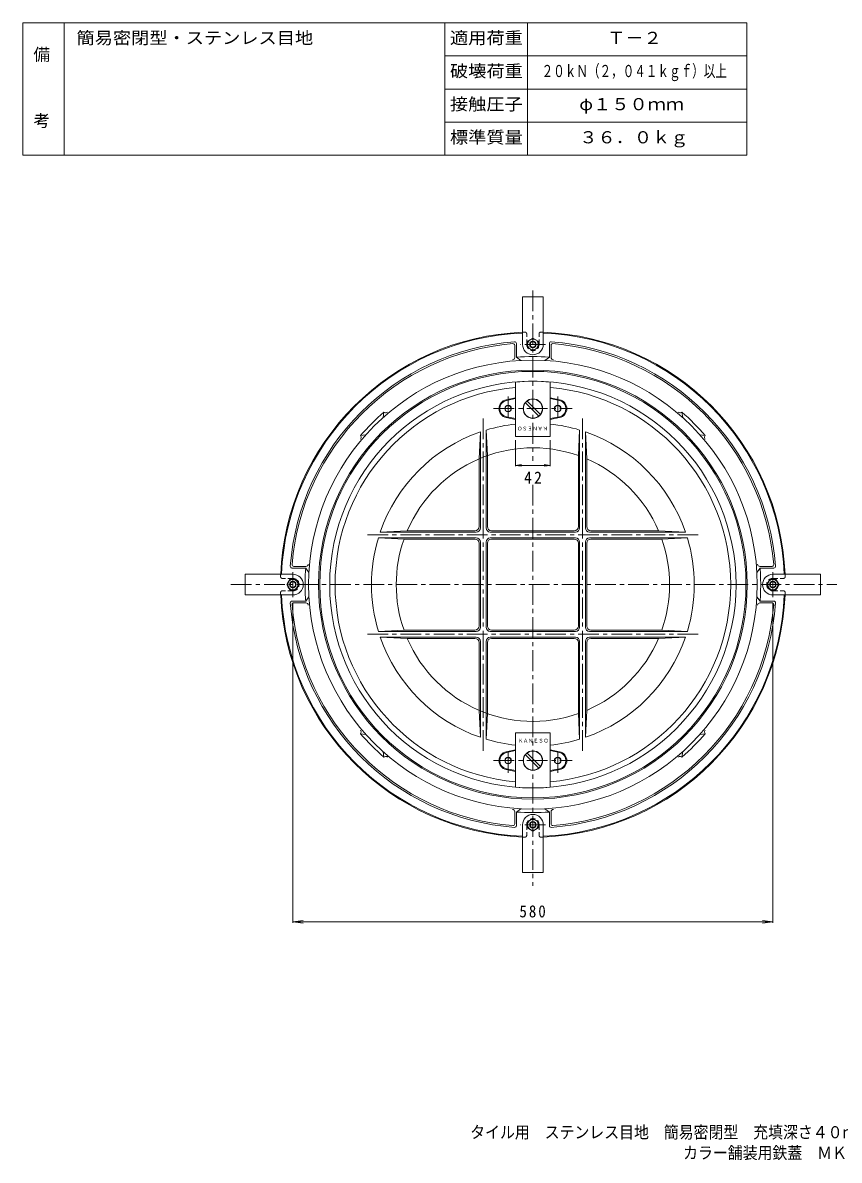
# Model space of a CAD drawing. Units: millimetres, scale not verified. Extents: x -961 to 843, y -686 to 688.
# Drawn here: x -961 to 25, y -686 to 688 of the extents above; entities that cross this region are included whole.
import ezdxf
from ezdxf.enums import TextEntityAlignment as Align

# ---------------------------------------------------------------- set-up
doc = ezdxf.new("R2010")
doc.units = ezdxf.units.MM
doc.header["$LTSCALE"] = 5
doc.linetypes.add('CHAIN1', pattern=[8, 5, -1, 1, -1])
doc.linetypes.add('DASHED1', pattern=[1.8, 1.2, -0.6])
for name, color, linetype, lineweight in [('0-0_通り芯', 2, 'Continuous', 9), ('0-1_躯体', 3, 'Continuous', 9), ('0-2_仕上', 6, 'Continuous', 9), ('0-3_建具', 7, 'Continuous', 9), ('0-F', 7, 'Continuous', 9), ('F-0_F-0ﾚｲﾔ', 7, 'Continuous', 9)]:
    doc.layers.add(name, color=color, linetype=linetype, lineweight=lineweight)
doc.layers.add('F-4_F-4ﾚｲﾔ', color=2, linetype='Continuous')
doc.layers.add('F-5_F-5ﾚｲﾔ', color=2, linetype='Continuous')
doc.styles.add('ＭＳ ゴシック', font='')
doc.styles.get('ＭＳ ゴシック').set_extended_font_data('MS Gothic')

msp = doc.modelspace()

# ---------------------------------------------------------------- linework, layer by layer
at = {"layer": '0-0_通り芯', "linetype": 'DASHED1'}
for p, q in [((-352.218, 299.104), (-352.218, 311.985)), ((-337.218, 299.104), (-337.218, 311.985)), ((-634.718, 16.604), (-647.599, 16.604)), ((-54.718, 16.604), (-41.837, 16.604)), ((-634.718, 1.604), (-647.599, 1.604)), ((-54.718, 1.604), (-41.837, 1.604)), ((-352.218, -280.896), (-352.218, -293.776)), ((-337.218, -280.896), (-337.218, -293.776))]:
    msp.add_line(p, q, dxfattribs=at)
at = {"layer": '0-0_通り芯'}
for p, q in [((-366.718, 283.467), (-366.718, 298.109)), ((-364.718, 283.661), (-364.718, 300.274)), ((-324.718, 283.661), (-324.718, 300.274)), ((-322.718, 283.467), (-322.718, 298.109)), ((-364.718, 283.661), (-359.343, 279.709)), ((-324.718, 283.661), (-330.093, 279.709)), ((-524.717, 217.387), (-525.724, 210.792)), ((-524.717, 217.387), (-523.814, 216.928)), ((-164.719, 217.387), (-165.622, 216.929)), ((-164.719, 217.387), (-163.712, 210.792)), ((-553.001, 189.103), (-546.406, 190.11)), ((-553.001, 189.103), (-552.543, 188.2)), ((-143.03, 190.11), (-136.435, 189.103)), ((-136.435, 189.103), (-136.894, 188.2)), ((-619.275, 29.104), (-635.888, 29.104)), ((-619.081, 31.104), (-633.723, 31.104)), ((-619.275, 29.104), (-615.323, 23.729)), ((-70.161, 29.104), (-74.113, 23.729)), ((-70.355, 31.104), (-55.713, 31.104)), ((-70.161, 29.104), (-53.548, 29.104)), ((-619.275, -10.896), (-635.888, -10.896)), ((-619.081, -12.896), (-633.723, -12.896)), ((-619.275, -10.896), (-615.323, -5.52)), ((-70.161, -10.895), (-74.113, -5.52)), ((-70.355, -12.896), (-55.713, -12.896)), ((-70.161, -10.895), (-53.548, -10.895)), ((-553.001, -170.894), (-552.543, -169.992)), ((-553.001, -170.894), (-546.406, -171.901)), ((-143.03, -171.901), (-136.435, -170.895)), ((-136.435, -170.894), (-136.894, -169.992)), ((-524.717, -199.179), (-525.724, -192.583)), ((-524.717, -199.179), (-523.814, -198.72)), ((-164.719, -199.179), (-165.622, -198.72)), ((-164.719, -199.179), (-163.712, -192.584)), ((-366.718, -265.259), (-366.718, -279.9)), ((-364.718, -265.452), (-359.343, -261.501)), ((-364.718, -265.452), (-364.718, -282.065)), ((-324.718, -265.452), (-330.093, -261.501)), ((-324.718, -265.452), (-324.718, -282.065)), ((-322.718, -265.259), (-322.718, -279.9))]:
    msp.add_line(p, q, dxfattribs=at)
at = {"layer": '0-0_通り芯', "color": 4, "linetype": 'CHAIN1'}
for p, q in [((-329.352, 299.104), (-359.881, 299.104)), ((-634.718, 24.158), (-634.718, 9.104)), ((-54.718, 24.158), (-54.718, 9.104)), ((-634.718, -5.95), (-634.718, 9.104)), ((-54.718, -5.95), (-54.718, 9.104)), ((-329.352, -280.895), (-359.881, -280.895))]:
    msp.add_line(p, q, dxfattribs=at)
at = {"layer": '0-0_通り芯'}
for centre, radius, start, end in [((-344.718, 9.104), 305, 92.34886, 177.65117), ((-344.718, 9.104), 304, 92.3566, 177.64343), ((-344.718, 9.104), 294, 94.32091, 175.67909), ((-366.718, 300.274), 2, 0, 94.32196), ((-344.718, 9.104), 305, 2.34883, 87.65117), ((-344.718, 9.104), 304, 2.35657, 87.64343), ((-322.718, 300.274), 2, 85.67804, 180), ((-344.718, 9.104), 294, 4.32091, 85.67909), ((-344.718, 9.104), 292, 94.74716, 175.25284), ((-368.718, 298.109), 2, 0, 94.74702), ((-320.718, 298.109), 2, 85.25298, 180), ((-344.718, 9.104), 292, 4.74716, 85.25284), ((-369.718, 283.467), 3, 275.20599, 0), ((-344.718, 8.607), 275.78, 85.84119, 94.15881), ((-319.718, 283.467), 3, 180, 264.79401), ((-344.366, 8.753), 275.78, 130.84119, 139.15881), ((-522.455, 219.603), 3, 243.05791, 310.17668), ((-166.981, 219.603), 3, 229.82332, 296.94209), ((-345.069, 8.753), 275.78, 40.84119, 49.15881), ((-555.217, 186.841), 3, 319.82332, 26.94209), ((-134.219, 186.841), 3, 153.05791, 220.17668), ((-635.888, 31.104), 2, 175.67804, 270), ((-633.723, 33.105), 2, 175.25298, 270), ((-344.221, 9.104), 275.78, 175.84119, 180.00003), ((-619.081, 34.104), 3, 270, 354.79401), ((-70.355, 34.104), 3, 185.20599, 270), ((-345.215, 9.104), 275.78, 0.00003, 4.15881), ((-55.713, 33.104), 2, 270, 4.74702), ((-53.548, 31.104), 2, 270, 4.32196), ((-344.221, 9.104), 275.78, 179.99997, 184.15881), ((-345.215, 9.104), 275.78, 355.84119, 359.99997), ((-344.718, 9.104), 305, 182.34883, 267.65114), ((-344.718, 9.104), 304, 182.35657, 267.6434), ((-635.888, -12.896), 2, 90, 184.32196), ((-344.718, 9.104), 294, 184.32091, 265.67909), ((-633.723, -14.896), 2, 90, 184.74702), ((-619.081, -15.896), 3, 5.20599, 90), ((-344.718, 9.104), 304, 272.35657, 357.64343), ((-344.718, 9.104), 305, 272.34883, 357.65117), ((-344.718, 9.104), 294, 274.32091, 355.67909), ((-70.355, -15.896), 3, 90, 174.79401), ((-55.713, -14.896), 2, 355.25298, 90), ((-53.548, -12.896), 2, 355.67804, 90), ((-344.718, 9.104), 292, 184.74716, 265.25284), ((-344.718, 9.104), 292, 274.74716, 355.25284), ((-344.366, 9.456), 275.78, 220.84119, 229.15881), ((-555.217, -168.632), 3, 333.05791, 40.17668), ((-345.069, 9.456), 275.78, 310.84119, 319.15881), ((-134.219, -168.633), 3, 139.82332, 206.94209), ((-522.455, -201.394), 3, 49.82332, 116.94209), ((-166.981, -201.395), 3, 63.05791, 130.17668), ((-369.718, -265.259), 3, 0, 84.79401), ((-344.718, 9.602), 275.78, 265.84119, 274.15881), ((-319.718, -265.259), 3, 95.20599, 180), ((-368.718, -279.9), 2, 265.25298, 0), ((-366.718, -282.065), 2, 265.67804, 0), ((-322.718, -282.065), 2, 180, 274.32196), ((-320.718, -279.9), 2, 180, 274.74702)]:
    msp.add_arc(centre, radius, start, end, dxfattribs=at)
at = {"layer": '0-0_通り芯', "linetype": 'DASHED1'}
for centre, radius, start, end in [((-344.718, 9.104), 305, 91.79672, 92.34883), ((-354.218, 311.955), 2, 0, 91.79723), ((-335.218, 311.955), 2, 88.20277, 180), ((-344.718, 9.104), 305, 87.65117, 88.20328), ((-344.718, 299.104), 7.5, 180, 0), ((-647.569, 18.604), 2, 178.20277, 270), ((-344.718, 9.104), 305, 177.65117, 178.20328), ((-634.718, 9.104), 7.5, 0, 90), ((-54.718, 9.104), 7.5, 90, 180), ((-41.867, 18.604), 2, 270, 1.79723), ((-344.718, 9.104), 305, 1.79672, 2.34883), ((-647.569, -0.396), 2, 90, 181.79723), ((-634.718, 9.104), 7.5, 270, 0), ((-54.718, 9.104), 7.5, 180, 270), ((-41.867, -0.396), 2, 358.20277, 90), ((-344.718, 9.104), 305, 181.79672, 182.34883), ((-344.718, 9.104), 305, 357.65117, 358.20328), ((-344.718, -280.896), 7.5, 0, 180), ((-344.718, 9.104), 305, 267.65117, 268.20328), ((-354.218, -293.747), 2, 268.20277, 0), ((-335.218, -293.747), 2, 180, 271.79723), ((-344.718, 9.104), 305, 271.79672, 272.34883)]:
    msp.add_arc(centre, radius, start, end, dxfattribs=at)
at = {"layer": '0-1_躯体', "linetype": 'CHAIN1'}
for p, q in [((-344.718, 364.257), (-344.718, 158.411)), ((-374.718, 236.19), (-374.718, 208.202)), ((-314.718, 236.19), (-314.718, 208.202)), ((-392.155, 221.604), (-297.356, 221.604)), ((-404.718, 209.825), (-404.718, 9.104)), ((-284.718, 209.825), (-284.718, 9.104)), ((-344.718, 129.757), (-344.718, -354.579)), ((-544.567, 69.104), (-344.718, 69.104)), ((-144.869, 69.104), (-344.718, 69.104)), ((-709.578, 9.104), (22.479, 9.104)), ((-404.718, -191.616), (-404.718, 9.104)), ((-284.718, -191.616), (-284.718, 9.104)), ((-544.567, -50.896), (-344.718, -50.896)), ((-144.869, -50.896), (-344.718, -50.896)), ((-374.718, -217.981), (-374.718, -189.993)), ((-314.718, -217.981), (-314.718, -189.993)), ((-392.155, -203.396), (-297.356, -203.396))]:
    msp.add_line(p, q, dxfattribs=at)
at = {"layer": '0-1_躯体'}
for p, q in [((-365.718, 234.668), (-376.918, 232.382)), ((-323.718, 234.668), (-312.518, 232.382)), ((-365.718, 208.54), (-376.918, 210.827)), ((-323.718, 208.54), (-312.518, 210.827)), ((-409.718, 160.918), (-408.218, 193.475)), ((-408.218, 77.604), (-408.218, 193.475)), ((-401.218, 77.604), (-401.218, 195.74)), ((-401.218, 195.74), (-399.718, 164.82)), ((-288.218, 195.74), (-289.718, 164.82)), ((-288.218, 77.604), (-288.218, 195.74)), ((-281.218, 77.604), (-281.218, 193.475)), ((-281.218, 193.475), (-279.718, 160.918)), ((-399.718, 79.104), (-399.718, 164.82)), ((-289.718, 79.104), (-289.718, 164.82)), ((-409.718, 79.104), (-409.718, 160.918)), ((-279.718, 79.104), (-279.718, 160.918)), ((-529.089, 72.604), (-496.532, 74.104)), ((-413.218, 72.604), (-529.089, 72.604)), ((-414.718, 74.104), (-496.532, 74.104)), ((-396.218, 72.604), (-344.718, 72.604)), ((-394.718, 74.104), (-344.718, 74.104)), ((-294.718, 74.104), (-344.718, 74.104)), ((-293.218, 72.604), (-344.718, 72.604)), ((-276.218, 72.604), (-160.347, 72.604)), ((-274.718, 74.104), (-192.904, 74.104)), ((-192.904, 74.104), (-160.347, 72.604)), ((-413.218, 65.604), (-531.353, 65.604)), ((-531.353, 65.604), (-500.434, 64.104)), ((-414.718, 64.104), (-500.434, 64.104)), ((-409.718, -40.896), (-409.718, 59.104)), ((-408.218, -42.396), (-408.218, 60.604)), ((-401.218, -42.396), (-401.218, 60.604)), ((-399.718, -40.896), (-399.718, 59.104)), ((-396.218, 65.604), (-344.718, 65.604)), ((-394.718, 64.104), (-344.718, 64.104)), ((-293.218, 65.604), (-344.718, 65.604)), ((-294.718, 64.104), (-344.718, 64.104)), ((-289.718, -40.896), (-289.718, 59.104)), ((-288.218, -42.396), (-288.218, 60.604)), ((-281.218, -42.396), (-281.218, 60.604)), ((-279.718, -40.896), (-279.718, 59.104)), ((-276.218, 65.604), (-158.082, 65.604)), ((-274.718, 64.104), (-189.002, 64.104)), ((-189.002, 64.104), (-158.082, 65.604)), ((-531.353, -47.396), (-500.434, -45.896)), ((-413.218, -47.396), (-531.353, -47.396)), ((-413.218, -54.396), (-529.089, -54.396)), ((-529.089, -54.396), (-496.532, -55.895)), ((-414.718, -45.896), (-500.434, -45.896)), ((-396.218, -47.396), (-344.718, -47.396)), ((-396.218, -54.396), (-344.718, -54.396)), ((-394.718, -45.896), (-344.718, -45.896)), ((-294.718, -45.896), (-344.718, -45.896)), ((-293.218, -47.396), (-344.718, -47.396)), ((-293.218, -54.396), (-344.718, -54.396)), ((-276.218, -47.396), (-158.082, -47.396)), ((-276.218, -54.396), (-160.347, -54.396)), ((-274.718, -45.896), (-189.002, -45.896)), ((-192.904, -55.895), (-160.347, -54.396)), ((-189.002, -45.896), (-158.082, -47.396)), ((-414.718, -55.895), (-496.532, -55.895)), ((-409.718, -60.895), (-409.718, -142.71)), ((-408.218, -59.396), (-408.218, -175.267)), ((-401.218, -59.396), (-401.218, -177.531)), ((-399.718, -60.895), (-399.718, -146.612)), ((-394.718, -55.895), (-344.718, -55.895)), ((-294.718, -55.895), (-344.718, -55.895)), ((-289.718, -60.895), (-289.718, -146.612)), ((-288.218, -59.396), (-288.218, -177.531)), ((-281.218, -59.396), (-281.218, -175.267)), ((-279.718, -60.895), (-279.718, -142.71)), ((-274.718, -55.895), (-192.904, -55.895)), ((-409.718, -142.71), (-408.218, -175.267)), ((-401.218, -177.531), (-399.718, -146.612)), ((-288.218, -177.531), (-289.718, -146.612)), ((-281.218, -175.267), (-279.718, -142.71)), ((-365.718, -190.332), (-376.918, -192.618)), ((-323.718, -190.332), (-312.518, -192.618)), ((-365.718, -216.46), (-376.918, -214.173)), ((-323.718, -216.46), (-312.518, -214.173))]:
    msp.add_line(p, q, dxfattribs=at)
for centre, radius, start, end in [((-344.718, 9.104), 239, 95.04088, 180), ((-344.718, 9.104), 239, 0, 84.95918), ((-374.718, 221.604), 11, 101.53674, 258.46326), ((-314.718, 221.604), 11, 281.53674, 78.46326), ((-344.718, 9.104), 195, 109.00443, 160.99562), ((-344.718, 9.104), 195, 96.18233, 106.84259), ((-344.718, 9.104), 195, 73.15741, 83.81775), ((-344.718, 9.104), 195, 19.00438, 70.99557), ((-344.718, 9.104), 165.144, 70.54634, 156.82164), ((-344.718, 9.104), 165.144, 23.17838, 66.82158), ((-414.718, 79.104), 5, 270, 0), ((-413.218, 77.604), 5, 270, 0), ((-396.218, 77.604), 5, 180, 270), ((-394.718, 79.104), 5, 180, 270), ((-294.718, 79.104), 5, 270, 0), ((-293.218, 77.604), 5, 270, 0), ((-276.218, 77.604), 5, 180, 270), ((-274.718, 79.104), 5, 180, 270), ((-344.718, 9.104), 195, 163.15746, 180), ((-344.718, 9.104), 165.144, 160.54639, 180), ((-414.718, 59.104), 5, 0, 90), ((-413.218, 60.604), 5, 0, 90), ((-396.218, 60.604), 5, 90, 180), ((-394.718, 59.104), 5, 90, 180), ((-294.718, 59.104), 5, 0, 90), ((-293.218, 60.604), 5, 0, 90), ((-276.218, 60.604), 5, 90, 180), ((-274.718, 59.104), 5, 90, 180), ((-344.718, 9.104), 165.144, 0, 19.45361), ((-344.718, 9.104), 195, 0, 16.84254), ((-344.718, 9.104), 239, 180, 264.95912), ((-344.718, 9.104), 195, 180, 196.84254), ((-344.718, 9.104), 165.144, 180, 199.45361), ((-344.718, 9.104), 239, 275.04082, 0), ((-344.718, 9.104), 165.144, 340.54639, 0), ((-344.718, 9.104), 195, 343.15746, 0), ((-414.718, -40.896), 5, 270, 0), ((-394.718, -40.896), 5, 180, 270), ((-294.718, -40.896), 5, 270, 0), ((-274.718, -40.896), 5, 180, 270), ((-344.718, 9.104), 195, 199.00438, 250.99557), ((-413.218, -42.396), 5, 270, 0), ((-413.218, -59.396), 5, 0, 90), ((-396.218, -42.396), 5, 180, 270), ((-396.218, -59.396), 5, 90, 180), ((-293.218, -42.396), 5, 270, 0), ((-293.218, -59.396), 5, 0, 90), ((-276.218, -42.396), 5, 180, 270), ((-276.218, -59.396), 5, 90, 180), ((-344.718, 9.104), 195, 289.00443, 340.99562), ((-344.718, 9.104), 165.144, 203.17836, 289.45366), ((-414.718, -60.895), 5, 0, 90), ((-394.718, -60.895), 5, 90, 180), ((-294.718, -60.895), 5, 0, 90), ((-274.718, -60.895), 5, 90, 180), ((-344.718, 9.104), 165.144, 293.17842, 336.82162), ((-344.718, 9.104), 195, 253.15741, 263.81767), ((-344.718, 9.104), 195, 276.18225, 286.84259), ((-374.718, -203.396), 11, 101.53674, 258.46326), ((-314.718, -203.396), 11, 281.53674, 78.46326)]:
    msp.add_arc(centre, radius, start, end, dxfattribs=at)
at = {"layer": '0-2_仕上'}
for p, q in [((-365.718, 253.704), (-365.718, 188.104)), ((-323.718, 253.704), (-323.718, 188.104)), ((-365.718, 233.648), (-376.718, 231.402)), ((-323.718, 233.648), (-312.718, 231.402)), ((-353.841, 228.606), (-337.716, 212.481)), ((-351.72, 230.727), (-335.595, 214.603)), ((-376.718, 211.806), (-365.718, 209.561)), ((-312.718, 211.806), (-323.718, 209.561)), ((-365.718, 188.104), (-323.718, 188.104)), ((-365.718, -169.896), (-323.718, -169.896)), ((-365.718, -235.496), (-365.718, -169.896)), ((-323.718, -235.496), (-323.718, -169.896)), ((-376.718, -193.598), (-365.718, -191.352)), ((-312.718, -193.598), (-323.718, -191.352)), ((-337.716, -212.519), (-353.841, -196.394)), ((-335.595, -210.397), (-351.72, -194.273)), ((-365.718, -215.439), (-376.718, -213.194)), ((-323.718, -215.439), (-312.718, -213.194))]:
    msp.add_line(p, q, dxfattribs=at)
at = {"layer": '0-2_仕上', "linetype": 'CHAIN1'}
for p, q in [((-374.718, 229.645), (-374.718, 213.934)), ((-314.718, 229.645), (-314.718, 213.934)), ((-374.718, -211.436), (-374.718, -195.725)), ((-314.718, -211.436), (-314.718, -195.725))]:
    msp.add_line(p, q, dxfattribs=at)
at = {"layer": '0-2_仕上'}
for centre, radius in [((-374.718, 221.604), 4), ((-374.718, 221.604), 3.594), ((-314.718, 221.604), 4), ((-314.718, 221.604), 3.594), ((-374.718, -203.396), 4), ((-374.718, -203.396), 3.594), ((-314.718, -203.396), 4), ((-314.718, -203.396), 3.594)]:
    msp.add_circle(centre, radius, dxfattribs=at)
at = {"layer": '0-2_仕上', "color": 4}
for radius, start, end in [(271, 0, 180), (259, 0, 180), (257.5, 0, 180), (245.5, 0, 180), (271, 180, 0), (259, 180, 0), (257.5, 180, 0), (245.5, 180, 0)]:
    msp.add_arc((-344.718, 9.104), radius, start, end, dxfattribs=at)
at = {"layer": '0-2_仕上'}
for centre, radius, start, end in [((-344.718, 9.104), 245.5, 85.09299, 94.90709), ((-374.718, 221.604), 10, 101.53674, 258.46329), ((-344.718, 221.604), 11.75, 90, 270), ((-344.718, 221.604), 11.5, 90, 270), ((-344.718, 221.604), 11.75, 270, 90), ((-344.718, 221.604), 11.5, 270, 90), ((-314.718, 221.604), 10, 281.53671, 78.46326), ((-344.718, -203.396), 11.75, 90, 270), ((-344.718, -203.396), 11.5, 90, 270), ((-344.718, -203.396), 11.75, 270, 90), ((-344.718, -203.396), 11.5, 270, 90), ((-374.718, -203.396), 10, 101.53671, 258.46326), ((-314.718, -203.396), 10, 281.53674, 78.46329), ((-344.718, 9.104), 245.5, 265.09291, 274.90701)]:
    msp.add_arc(centre, radius, start, end, dxfattribs=at)
at = {"layer": '0-3_建具', "color": 4}
for p, q in [((-332.218, 356.604), (-357.218, 356.604)), ((-332.218, 356.604), (-332.218, 299.104)), ((-692.218, 21.604), (-634.718, 21.604)), ((-692.218, 21.604), (-692.218, 9.104)), ((2.782, 21.604), (-54.718, 21.604)), ((2.782, 21.604), (2.782, 9.104)), ((-692.218, -3.396), (-692.218, 9.104)), ((2.782, -3.396), (2.782, 9.104)), ((-692.218, -3.396), (-634.718, -3.396)), ((2.782, -3.396), (-54.718, -3.396)), ((-332.218, -338.395), (-332.218, -280.895)), ((-332.218, -338.395), (-357.218, -338.395))]:
    msp.add_line(p, q, dxfattribs=at)
at = {"layer": '0-3_建具', "color": 2}
for p, q in [((-344.718, 306.604), (-338.218, 302.851)), ((-338.218, 302.851), (-338.218, 295.357)), ((-344.718, 291.604), (-351.218, 295.357)), ((-344.718, 291.604), (-338.218, 295.357)), ((-627.218, 9.104), (-630.971, 15.604)), ((-62.218, 9.104), (-58.465, 15.604)), ((-627.218, 9.104), (-630.971, 2.604)), ((-62.218, 9.104), (-58.465, 2.604)), ((-344.718, -273.395), (-351.218, -277.148)), ((-344.718, -273.395), (-338.218, -277.148)), ((-344.718, -288.395), (-338.218, -284.642)), ((-338.218, -284.642), (-338.218, -277.148))]:
    msp.add_line(p, q, dxfattribs=at)
at = {"layer": '0-3_建具', "color": 4}
for points in [[(-357.218, 356.604), (-357.218, 312.681), (-357.218, 299.104)], [(-357.218, -338.395), (-357.218, -294.472), (-357.218, -280.895)]]:
    msp.add_lwpolyline(points, dxfattribs=at)
at = {"layer": '0-3_建具', "color": 2}
for points in [[(-344.718, 306.604), (-351.218, 302.851), (-351.218, 295.357)], [(-642.218, 9.104), (-638.465, 15.604), (-630.971, 15.604)], [(-47.218, 9.104), (-50.971, 15.604), (-58.465, 15.604)], [(-642.218, 9.104), (-638.465, 2.604), (-630.971, 2.604)], [(-47.218, 9.104), (-50.971, 2.604), (-58.465, 2.604)], [(-344.718, -288.395), (-351.218, -284.642), (-351.218, -277.148)]]:
    msp.add_lwpolyline(points, dxfattribs=at)
for centre, radius in [((-344.718, 299.098), 6.5), ((-344.718, 299.104), 4), ((-344.718, 299.104), 3.324), ((-344.718, -280.89), 6.5), ((-344.718, -280.895), 4), ((-344.718, -280.895), 3.324)]:
    msp.add_circle(centre, radius, dxfattribs=at)
at = {"layer": '0-3_建具', "color": 4}
for centre, start, end in [((-344.718, 299.104), 180, 0), ((-634.718, 9.104), 0, 90), ((-54.718, 9.104), 90, 180), ((-634.718, 9.104), 270, 0), ((-54.718, 9.104), 180, 270), ((-344.718, -280.895), 0, 180)]:
    msp.add_arc(centre, 12.5, start, end, dxfattribs=at)
at = {"layer": '0-3_建具', "color": 2}
for centre, radius, start, end in [((-634.712, 9.104), 6.5, 0, 180), ((-634.718, 9.104), 6.227, 0, 180), ((-54.724, 9.104), 6.5, 0, 180), ((-54.718, 9.104), 6.227, 0, 180), ((-634.712, 9.104), 6.5, 180, 0), ((-634.718, 9.104), 6.227, 180, 0), ((-634.718, 9.104), 4, 0, 180), ((-634.718, 9.104), 4, 180, 0), ((-634.718, 9.104), 3.324, 0, 180), ((-634.718, 9.104), 3.324, 180, 0), ((-54.724, 9.104), 6.5, 180, 0), ((-54.718, 9.104), 6.227, 180, 0), ((-54.718, 9.104), 4, 0, 180), ((-54.718, 9.104), 4, 180, 0), ((-54.718, 9.104), 3.324, 0, 180), ((-54.718, 9.104), 3.324, 180, 0)]:
    msp.add_arc(centre, radius, start, end, dxfattribs=at)
at = {"layer": '0-F'}
for p, q in [((-365.718, 183.604), (-365.718, 152.079)), ((-323.718, 183.604), (-323.718, 152.079)), ((-365.718, 152.979), (-358.282, 153.958)), ((-365.718, 152.979), (-323.718, 152.979)), ((-365.718, 152.979), (-358.282, 152)), ((-323.718, 152.979), (-331.154, 153.958)), ((-323.718, 152.979), (-331.154, 152)), ((-634.718, -13.45), (-634.718, -399.405)), ((-54.718, -13.45), (-54.718, -399.405)), ((-634.718, -397.905), (-622.325, -396.274)), ((-634.718, -397.905), (-54.718, -397.905)), ((-634.718, -397.905), (-622.325, -399.537)), ((-54.718, -397.905), (-67.111, -396.274)), ((-54.718, -397.905), (-67.111, -399.537))]:
    msp.add_line(p, q, dxfattribs=at)
at = {"layer": 'F-0_F-0ﾚｲﾔ'}
for p, q in [((-961.168, 527.5), (-961.168, 687.5)), ((-86.168, 687.5), (-961.168, 687.5)), ((-911.168, 527.5), (-911.168, 687.5)), ((-451.168, 527.5), (-451.168, 687.5)), ((-351.168, 527.5), (-351.168, 687.5)), ((-86.168, 527.5), (-86.168, 687.5)), ((-86.168, 647.5), (-451.168, 647.5)), ((-86.168, 607.5), (-451.168, 607.5)), ((-86.168, 567.5), (-451.168, 567.5)), ((-86.168, 527.5), (-961.168, 527.5))]:
    msp.add_line(p, q, dxfattribs=at)

# ---------------------------------------------------------------- texts
at = {"layer": '0-2_仕上', "color": 4, "style": 'ＭＳ ゴシック'}
msp.add_text('ＫＡＮＥＳＯ', height=4.399, rotation=180, dxfattribs=at).set_placement((-326.718, 201.104), align=Align.BOTTOM_LEFT)
msp.add_text('ＫＡＮＥＳＯ', height=4.399, dxfattribs=at).set_placement((-362.718, -182.896), align=Align.BOTTOM_LEFT)
at = {"layer": '0-F', "color": 2, "char_height": 14.66, "attachment_point": 7, "style": 'ＭＳ ゴシック'}
for s, insert in [('\\T1.27;\\W0.95;42', (-355.343, 131.038)), ('\\T1.27;\\W0.9;580', (-360.968, -392.905))]:
    msp.add_mtext(s, dxfattribs=dict(at, insert=insert))
at = {"layer": 'F-4_F-4ﾚｲﾔ', "style": 'ＭＳ ゴシック', "width": 1.1}
for s, p in [('簡易密閉型・ステンレス目地', (-896.168, 657.5)), ('適用荷重', (-444.918, 657.5)), ('Ｔ－２', (-254.918, 657.5)), ('破壊荷重', (-444.918, 617.5)), ('接触圧子', (-444.918, 577.5)), ('φ１５０ｍｍ', (-288.668, 577.5)), ('標準質量', (-444.918, 537.5)), ('３６．０ｋｇ', (-288.668, 537.5))]:
    msp.add_text(s, height=14.66, dxfattribs=at).set_placement(p, align=Align.BOTTOM_LEFT)
at = {"layer": 'F-4_F-4ﾚｲﾔ', "style": 'ＭＳ ゴシック'}
for s, p in [('備', (-948.206, 637.5)), ('考', (-948.206, 557.5))]:
    msp.add_text(s, height=14.66, dxfattribs=at).set_placement(p, align=Align.BOTTOM_LEFT)
at = {"layer": 'F-4_F-4ﾚｲﾔ', "color": 3, "style": 'ＭＳ ゴシック', "width": 0.7}
msp.add_text('２０ｋＮ（２，０４１ｋｇｆ）以上', height=14.66, dxfattribs=at).set_placement((-334.168, 617.5), align=Align.BOTTOM_LEFT)
at = {"layer": 'F-5_F-5ﾚｲﾔ', "style": 'ＭＳ ゴシック', "width": 0.9}
for s, p in [('タイル用\u3000ステンレス目地\u3000簡易密閉型\u3000充填深さ４０ｍｍ', (-420.462, -663.806)), ('カラー舗装用鉄蓋\u3000ＭＫＳＲ－２－４５５５', (-163.172, -688.627))]:
    msp.add_text(s, height=14.66, dxfattribs=at).set_placement(p, align=Align.BOTTOM_LEFT)

doc.saveas('drawing.dxf')
